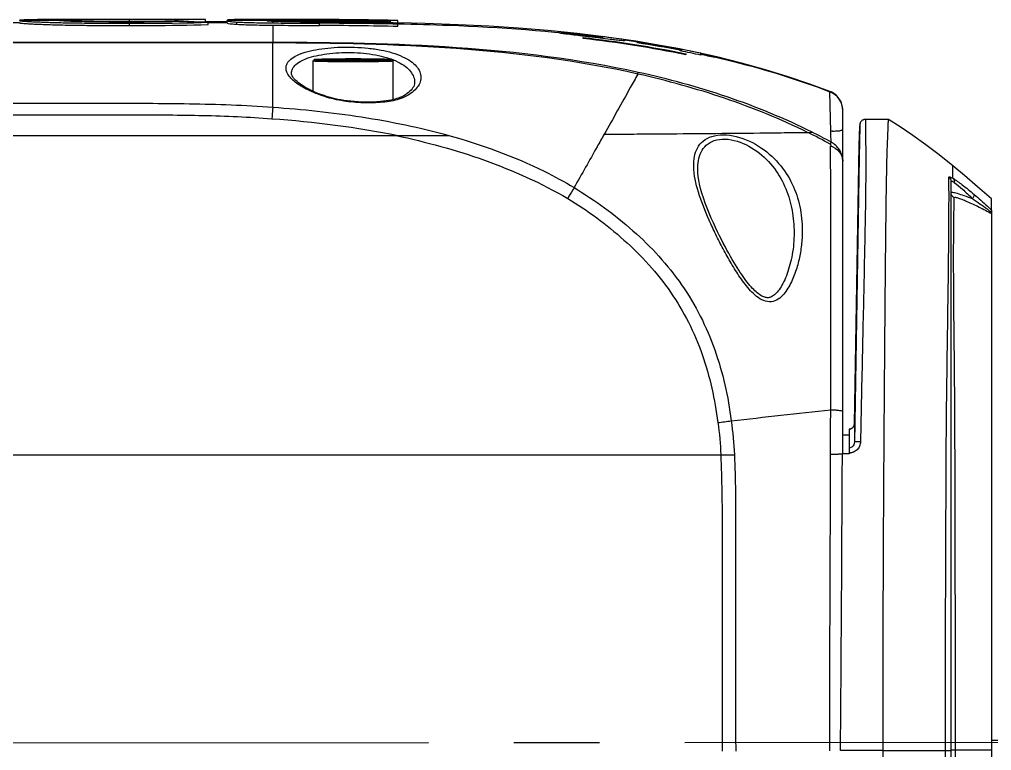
# Model space of a CAD drawing. Header units: millimetres. Extents: x 5828 to 6704, y 123 to 421.
# Drawn here: x 6387.168 to 6391.432, y 302.501 to 305.708 of the extents above; entities that cross this region are included whole.
import ezdxf

# ---------------------------------------------------------------- set-up
doc = ezdxf.new("R2010")
doc.units = ezdxf.units.MM
doc.linetypes.add('CENTER', pattern=[0.6, 0.375, -0.075, 0.075, -0.075])
doc.layers.add('中心线', color=7, linetype='Continuous')
doc.layers.add('外形图', color=7, linetype='Continuous')

msp = doc.modelspace()

# ---------------------------------------------------------------- linework, layer by layer
at = {"layer": '中心线', "linetype": 'CENTER', "ltscale": 5}
msp.add_line((6372.0871, 302.5292), (6422.6313, 302.5511), dxfattribs=at)
at = {"layer": '外形图', "linetype": 'ByBlock'}
for p, q in [((6387.6506, 305.6977), (6387.6506, 305.7077)), ((6387.8637, 305.6991), (6387.8637, 305.707)), ((6387.9848, 305.6979), (6387.9848, 305.7079)), ((6388.2795, 305.7053), (6388.2543, 305.7053)), ((6388.2795, 305.7068), (6388.2795, 305.7083)), ((6388.2795, 305.7041), (6388.2795, 305.7053)), ((6388.3025, 305.7053), (6388.3025, 305.7071)), ((6388.488, 305.7048), (6388.488, 305.7073)), ((6387.1684, 305.6941), (6387.0521, 305.6941)), ((6387.1684, 305.7041), (6387.1683, 305.7039)), ((6387.3442, 305.7041), (6387.1684, 305.7041)), ((6387.3442, 305.7039), (6387.3443, 305.7041)), ((6387.3443, 305.7041), (6387.3442, 305.7041)), ((6387.6506, 305.6815), (6387.6506, 305.6915)), ((6388.0792, 305.6984), (6387.9848, 305.6984)), ((6387.9963, 305.6859), (6387.9963, 305.6959)), ((6388.0792, 305.6941), (6387.9963, 305.6941)), ((6388.0792, 305.6937), (6388.0792, 305.7042)), ((6388.1219, 305.6872), (6388.1219, 305.6972)), ((6388.2543, 305.7023), (6388.2795, 305.7023)), ((6388.2795, 305.7041), (6388.2795, 305.7023)), ((6388.2795, 305.6996), (6388.2795, 305.6931)), ((6388.2795, 305.6831), (6388.2795, 305.6075)), ((6388.484, 305.6818), (6388.484, 305.6918)), ((6388.7963, 305.6933), (6388.7963, 305.7016)), ((6388.7963, 305.6939), (6388.8282, 305.6932)), ((6388.8282, 305.6932), (6388.8282, 305.704)), ((6388.8282, 305.6777), (6388.8282, 305.6927)), ((6389.5363, 305.6494), (6389.5363, 305.6497)), ((6389.6312, 305.6393), (6389.6309, 305.6362)), ((6389.6312, 305.6398), (6389.6313, 305.6398)), ((6389.6313, 305.6398), (6389.6319, 305.6397)), ((6389.6319, 305.6397), (6389.6313, 305.6394)), ((6389.6408, 305.6289), (6389.6412, 305.625)), ((6389.6408, 305.625), (6389.6408, 305.6289)), ((6389.6736, 305.6331), (6389.6736, 305.6312)), ((6389.713, 305.6286), (6389.7131, 305.6265)), ((6389.725, 305.633), (6389.7257, 305.625)), ((6389.725, 305.6302), (6389.725, 305.633)), ((6389.725, 305.6302), (6389.7254, 305.625)), ((6389.725, 305.6282), (6389.7253, 305.625)), ((6389.8715, 305.6127), (6389.7437, 305.6311)), ((6389.8227, 305.6197), (6389.8224, 305.6155)), ((6389.8227, 305.6197), (6389.8227, 305.6169)), ((6388.2795, 305.6053), (6388.2795, 305.6075)), ((6388.2795, 305.3236), (6388.2795, 305.6053)), ((6389.8224, 305.6155), (6389.8224, 305.6152)), ((6389.8227, 305.6169), (6389.8226, 305.6153)), ((6389.8227, 305.6169), (6389.823, 305.6169)), ((6389.9951, 305.5919), (6389.8715, 305.6127)), ((6389.8798, 305.6077), (6389.8799, 305.6058)), ((6389.8798, 305.6058), (6389.8798, 305.6077)), ((6389.9022, 305.6049), (6389.9024, 305.6022)), ((6389.9588, 305.5946), (6389.9585, 305.5929)), ((6390.1136, 305.569), (6389.9951, 305.5919)), ((6390.0383, 305.5837), (6390.0384, 305.5825)), ((6390.0709, 305.577), (6390.0718, 305.5694)), ((6390.0665, 305.5758), (6390.0666, 305.5763)), ((6390.0665, 305.5763), (6390.067, 305.5704)), ((6390.0665, 305.5749), (6390.0667, 305.5732)), ((6390.0665, 305.5732), (6390.0668, 305.5705)), ((6390.0665, 305.5705), (6390.0665, 305.5732)), ((6390.0667, 305.5732), (6390.0669, 305.5705)), ((6390.0669, 305.5705), (6390.0669, 305.5704)), ((6390.0908, 305.5582), (6390.0904, 305.5535)), ((6390.0908, 305.5582), (6390.0908, 305.5534)), ((6390.227, 305.5439), (6390.1136, 305.569)), ((6390.1561, 305.5548), (6390.1558, 305.5521)), ((6390.1565, 305.5574), (6390.156, 305.552)), ((6390.1565, 305.5595), (6390.1561, 305.5548)), ((6390.1563, 305.5548), (6390.1561, 305.552)), ((6390.1565, 305.5548), (6390.1562, 305.552)), ((6390.1565, 305.5565), (6390.1563, 305.5548)), ((6390.1565, 305.5598), (6390.1565, 305.5574)), ((6390.1565, 305.5548), (6390.1565, 305.5519)), ((6390.2185, 305.5427), (6390.2184, 305.5409)), ((6390.2185, 305.5427), (6390.2185, 305.5409)), ((6388.457, 305.3927), (6388.457, 305.527)), ((6388.5575, 305.5328), (6388.632, 305.5335)), ((6388.5575, 305.5313), (6388.5575, 305.5328)), ((6388.632, 305.5305), (6388.5575, 305.5313)), ((6388.632, 305.5335), (6388.632, 305.5305)), ((6388.632, 305.5335), (6388.7064, 305.5328)), ((6388.7064, 305.5313), (6388.632, 305.5305)), ((6388.7064, 305.5328), (6388.7064, 305.5313)), ((6388.807, 305.3565), (6388.807, 305.527)), ((6390.7228, 305.3914), (6390.7229, 305.3927)), ((6390.7272, 305.2172), (6390.7228, 305.3914)), ((6390.7795, 303.8032), (6390.7795, 305.3103)), ((6390.8539, 305.2402), (6390.8519, 305.1043)), ((6390.8519, 305.1561), (6390.8537, 305.2399)), ((6390.8539, 305.2455), (6390.8537, 305.2399)), ((6390.8538, 305.2442), (6390.8537, 305.2399)), ((6390.8539, 305.2468), (6390.8539, 305.2467)), ((6390.8539, 305.2464), (6390.8539, 305.2462)), ((6390.8539, 305.246), (6390.8539, 305.2459)), ((6390.8539, 305.2459), (6390.8539, 305.2449)), ((6390.8539, 305.2456), (6390.8539, 305.2402)), ((6390.8539, 305.2452), (6390.8539, 305.2456)), ((6390.9794, 305.27), (6390.8789, 305.2701)), ((6390.7793, 305.1487), (6390.7792, 305.1519)), ((6390.8303, 303.9348), (6390.8519, 305.1561)), ((6390.7794, 305.1467), (6390.7793, 305.1487)), ((6390.7794, 305.088), (6390.7795, 305.0861)), ((6390.8519, 305.1043), (6390.8303, 303.853)), ((6391.262, 305.0119), (6391.2626, 305.0657)), ((6391.2545, 300.0637), (6391.2545, 304.9974)), ((6391.432, 304.867), (6391.432, 304.9215)), ((6391.432, 304.8711), (6391.432, 300.5034)), ((6390.5658, 304.7608), (6390.5658, 304.7607)), ((6390.8303, 303.9348), (6390.8303, 303.853)), ((6390.7795, 303.8859), (6390.807, 303.8859)), ((6390.807, 303.9105), (6390.807, 303.8029)), ((6390.8303, 303.853), (6390.8301, 303.8502)), ((6390.807, 303.8029), (6390.7768, 303.8028)), ((6404.1164, 302.5446), (6391.432, 302.5446)), ((6390.9559, 302.5013), (6390.7697, 302.5013)), ((6390.9559, 302.5013), (6391.2295, 302.5013)), ((6391.432, 302.5033), (6391.2744, 302.5027))]:
    msp.add_line(p, q, dxfattribs=at)
for points in [[(6389.7437, 305.6311), (6389.6141, 305.6468), (6389.4853, 305.6597), (6389.3576, 305.6702), (6389.2277, 305.6787), (6389.0919, 305.6855), (6388.9473, 305.6909), (6388.8282, 305.6938)], [(6390.7229, 305.3927), (6390.6353, 305.425), (6390.5398, 305.4573), (6390.4399, 305.488), (6390.3357, 305.5169), (6390.227, 305.5439)], [(6388.5325, 305.3656), (6388.5189, 305.3696), (6388.5046, 305.3742), (6388.4907, 305.379), (6388.4772, 305.3842), (6388.4642, 305.3895), (6388.4517, 305.395), (6388.44, 305.4007), (6388.4289, 305.4065), (6388.4186, 305.4124), (6388.4091, 305.4183), (6388.4004, 305.4242), (6388.3927, 305.43), (6388.3858, 305.4356), (6388.3799, 305.4411), (6388.3749, 305.4464), (6388.3708, 305.4513), (6388.3675, 305.4561), (6388.365, 305.4605), (6388.3632, 305.4647), (6388.3621, 305.4685), (6388.3618, 305.4717)], [(6388.9015, 305.4316), (6388.9009, 305.4261), (6388.8996, 305.4204), (6388.8974, 305.4148), (6388.8944, 305.4092), (6388.8906, 305.4037), (6388.8861, 305.3983), (6388.881, 305.3931), (6388.8751, 305.3881), (6388.8686, 305.3832), (6388.8614, 305.3784), (6388.8536, 305.3739), (6388.8451, 305.3696), (6388.8368, 305.3659)], [(6388.8368, 305.3659), (6388.8311, 305.3637), (6388.8241, 305.3612), (6388.8162, 305.3588), (6388.8075, 305.3566), (6388.798, 305.3545), (6388.7876, 305.3525), (6388.7765, 305.3507), (6388.7644, 305.3492), (6388.7512, 305.3478), (6388.7365, 305.3467), (6388.7206, 305.3459), (6388.7041, 305.3455), (6388.6872, 305.3455), (6388.6703, 305.3459), (6388.6535, 305.3467), (6388.6372, 305.3479), (6388.6213, 305.3493), (6388.6062, 305.3511), (6388.5917, 305.3531), (6388.5781, 305.3554), (6388.5653, 305.3578), (6388.5532, 305.3604), (6388.542, 305.3631), (6388.5325, 305.3656)], [(6390.7795, 305.3103), (6390.7792, 305.317), (6390.7784, 305.3237), (6390.7772, 305.3302), (6390.7754, 305.3367), (6390.7732, 305.3431), (6390.7704, 305.3492), (6390.7672, 305.3551), (6390.7636, 305.3608), (6390.7596, 305.3661), (6390.7551, 305.3712), (6390.7503, 305.3758), (6390.7452, 305.3801), (6390.7397, 305.384), (6390.7339, 305.3875), (6390.7279, 305.3905), (6390.7229, 305.3927)], [(6390.8539, 305.2466), (6390.8539, 305.2466), (6390.8539, 305.2464)], [(6390.8789, 305.2701), (6390.8777, 305.2701), (6390.875, 305.2698), (6390.8724, 305.2693), (6390.8699, 305.2684), (6390.8674, 305.2673), (6390.8651, 305.266), (6390.863, 305.2644), (6390.8611, 305.2627), (6390.8594, 305.2608), (6390.858, 305.2589), (6390.857, 305.2572), (6390.8563, 305.2558), (6390.8557, 305.2545), (6390.8553, 305.2534), (6390.855, 305.2524), (6390.8547, 305.2515), (6390.8545, 305.2508), (6390.8544, 305.2501), (6390.8543, 305.2495), (6390.8542, 305.2491), (6390.8541, 305.2487), (6390.8541, 305.2484), (6390.8541, 305.2481), (6390.854, 305.2479), (6390.854, 305.2477), (6390.854, 305.2475), (6390.854, 305.2474), (6390.854, 305.2472), (6390.854, 305.247)], [(6391.2626, 305.0657), (6391.2022, 305.1138), (6391.1431, 305.1588), (6391.0861, 305.1999), (6391.0312, 305.2372), (6390.9794, 305.27)], [(6391.432, 304.9215), (6391.371, 304.9748), (6391.314, 305.0233), (6391.2626, 305.0657)], [(6390.5658, 304.7607), (6390.5654, 304.749), (6390.5648, 304.7364), (6390.5639, 304.7241), (6390.5627, 304.7119), (6390.5612, 304.7), (6390.5595, 304.6882), (6390.5576, 304.6767), (6390.5554, 304.6654), (6390.5531, 304.6543), (6390.5506, 304.6435), (6390.5479, 304.6329), (6390.545, 304.6225), (6390.5419, 304.6125), (6390.5388, 304.6027), (6390.5354, 304.5932), (6390.5319, 304.584), (6390.5283, 304.5751), (6390.5246, 304.5665), (6390.5207, 304.5582), (6390.5167, 304.5503), (6390.5126, 304.5428), (6390.5085, 304.5357), (6390.5042, 304.5291), (6390.5, 304.5229), (6390.4958, 304.5174), (6390.4917, 304.5124), (6390.4877, 304.508), (6390.4838, 304.5041), (6390.4798, 304.5005), (6390.4758, 304.4974), (6390.4717, 304.4946), (6390.4677, 304.4924), (6390.4637, 304.4906), (6390.4597, 304.4892), (6390.4559, 304.4883), (6390.452, 304.4878), (6390.4483, 304.4878), (6390.4447, 304.488), (6390.441, 304.4887), (6390.4371, 304.4896), (6390.433, 304.491), (6390.4287, 304.4929), (6390.4241, 304.4951), (6390.4193, 304.4979), (6390.4144, 304.5011), (6390.4094, 304.5047), (6390.4043, 304.5088), (6390.3992, 304.5132), (6390.394, 304.518), (6390.3887, 304.5231), (6390.3833, 304.5288), (6390.3778, 304.5348), (6390.3722, 304.5413), (6390.3664, 304.5482), (6390.3606, 304.5556), (6390.3546, 304.5634), (6390.3486, 304.5716), (6390.3424, 304.5802), (6390.3361, 304.5893), (6390.3296, 304.5989), (6390.3229, 304.6091), (6390.3161, 304.6199), (6390.3091, 304.6313), (6390.3019, 304.6432), (6390.2945, 304.6557), (6390.287, 304.6688), (6390.2792, 304.6825), (6390.2713, 304.6968), (6390.2633, 304.7117), (6390.2552, 304.7271), (6390.247, 304.743), (6390.2386, 304.7597), (6390.23, 304.7773), (6390.2211, 304.7959), (6390.212, 304.8157), (6390.2028, 304.8366), (6390.1935, 304.8582), (6390.1846, 304.8804), (6390.1761, 304.9029), (6390.1683, 304.9252), (6390.1614, 304.9469), (6390.1557, 304.9674), (6390.1511, 304.9865), (6390.1476, 305.004), (6390.1452, 305.0201), (6390.1437, 305.035), (6390.1431, 305.0482)], [(6390.8303, 303.9348), (6390.8302, 303.933), (6390.8299, 303.9305), (6390.8293, 303.928), (6390.8284, 303.9256), (6390.8273, 303.9233), (6390.8259, 303.9211), (6390.8244, 303.9191), (6390.8226, 303.9173), (6390.8207, 303.9156), (6390.8186, 303.9142), (6390.8164, 303.913), (6390.8141, 303.912), (6390.8118, 303.9112), (6390.8093, 303.9107), (6390.807, 303.9105)]]:
    msp.add_lwpolyline(points, dxfattribs=at)
for centre, radius, start, end in [((6388.1514, 276.2986), 29.4098, 90.32452, 90.5604), ((6388.3271, 266.1488), 39.5595, 89.7727, 90.06891), ((6388.4232, 285.7503), 19.9578, 88.83716, 89.82537), ((6388.423, 285.6877), 20.0197, 88.84029, 89.81386), ((6387.6433, 268.3782), 37.3196, 89.98886, 90.19108), ((6387.6556, 266.1023), 39.5955, 89.83834, 90.00724), ((6387.1773, 278.5945), 27.1137, 88.26895, 88.53037), ((6388.4234, 285.7622), 19.9297, 88.83618, 89.82579), ((6388.4217, 285.8265), 19.8554, 88.82682, 89.82014), ((6388.4232, 285.6894), 20.0074, 88.84014, 89.81431), ((6388.9005, 299.0758), 6.6045, 83.64836, 84.4759), ((6389.0054, 299.9882), 5.6905, 81.7417, 82.7352), ((6389.8159, 305.6302), 0.091, 180.0066, 181.2602), ((6389.8958, 305.617), 0.073, 180.0126, 181.1507), ((6389.0521, 300.2786), 5.3937, 80.9324, 81.7834), ((6389.4928, 302.4755), 3.156, 82.5471, 82.9567), ((6389.1134, 300.6668), 4.9981, 79.0063, 81.1799), ((6389.5432, 302.8413), 2.7868, 79.7661, 82.5998), ((6389.1351, 300.7781), 4.8864, 79.0107, 80.2956), ((6389.2983, 300.8909), 4.7498, 81.6401, 82.0071), ((6389.1434, 300.8221), 4.8426, 79.0104, 79.9453), ((6389.5713, 302.7408), 2.8799, 80.6698, 81.6633), ((6389.6516, 303.2302), 2.3839, 79.8678, 80.6659), ((6389.1615, 300.9501), 4.7159, 78.88, 79.2843), ((6389.1853, 301.0709), 4.5927, 78.2055, 78.8811), ((6390.1115, 305.5759), 0.045, 180.0173, 181.1989), ((6389.193, 301.1011), 4.5539, 77.7851, 78.9404), ((6389.2091, 301.1853), 4.4759, 77.7805, 78.2043), ((6390.1972, 305.5575), 0.0407, 180.0441, 181.3604), ((6389.2321, 301.2588), 4.3959, 77.0332, 77.8617), ((6389.2331, 301.2692), 4.3839, 77.009, 77.8399), ((6390.6913, 305.309), 0.0882, 0.0023, 69.0499), ((6389.4981, 302.9399), 2.5371, 61.1093, 63.6373), ((6389.4361, 302.7966), 2.7026, 61.4408, 63.4172), ((6390.7558, 305.046), 0.1735, 96.9245, 99.4699), ((6375.4269, 304.9078), 15.3034, 0.98322, 1.15839), ((6370.5251, 483.5661), 180.7024, 276.279544, 276.418785), ((6389.5839, 308.8441), 4.947, 277.5241, 278.2089), ((6390.8056, 303.9352), 0.0248, 353.7754, 358.9922), ((6390.8054, 303.9356), 0.0252, 273.5942, 283.1527), ((6390.2471, 313.4705), 9.6721, 269.98069, 270.33597), ((6390.6421, 311.1595), 7.3584, 270.6563, 270.9149)]:
    msp.add_arc(centre, radius, start, end, dxfattribs=at)
for points, knots in [([(6387.6506, 305.7084), (6387.6195, 305.7084), (6387.5582, 305.7084), (6387.4686, 305.7084), (6387.3851, 305.7082), (6387.3212, 305.7081), (6387.2764, 305.7078), (6387.2488, 305.7075), (6387.2253, 305.7072), (6387.206, 305.7067), (6387.1907, 305.7063), (6387.1796, 305.7057), (6387.1728, 305.7052), (6387.1696, 305.7046), (6387.1686, 305.7043), (6387.1684, 305.7041)], [0, 0, 0, 0, 0.193266, 0.381021, 0.557309, 0.712492, 0.778435, 0.835741, 0.884389, 0.924469, 0.956071, 0.979224, 0.993858, 0.997967, 1, 1, 1, 1]), ([(6387.3443, 305.7041), (6387.345, 305.7044), (6387.3473, 305.7047), (6387.3517, 305.7052), (6387.3588, 305.7055), (6387.3737, 305.7061), (6387.3991, 305.7066), (6387.4369, 305.7071), (6387.4832, 305.7074), (6387.5358, 305.7076), (6387.5922, 305.7077), (6387.6309, 305.7077), (6387.6506, 305.7077)], [0, 0, 0, 0, 0.007025, 0.02176, 0.044718, 0.076378, 0.167272, 0.293375, 0.447014, 0.620993, 0.807787, 1, 1, 1, 1]), ([(6387.9848, 305.7079), (6387.9607, 305.7081), (6387.8493, 305.7085), (6387.7379, 305.7084), (6387.6506, 305.7084)], [0, 0, 0, 0, 0.215939, 1, 1, 1, 1]), ([(6387.6506, 305.7077), (6387.67, 305.7077), (6387.741, 305.7077), (6387.8121, 305.7075), (6387.8637, 305.707)], [0, 0, 0, 0, 0.273173, 1, 1, 1, 1]), ([(6388.1219, 305.7076), (6388.114, 305.7075), (6388.1022, 305.7075), (6388.088, 305.7063), (6388.0818, 305.7061), (6388.0792, 305.7047), (6388.0792, 305.7041)], [0, 0, 0, 0, 0.544254, 0.83365, 0.961019, 1, 1, 1, 1]), ([(6388.2795, 305.7083), (6388.2632, 305.7083), (6388.2107, 305.7082), (6388.1582, 305.7082), (6388.1219, 305.7076)], [0, 0, 0, 0, 0.309604, 1, 1, 1, 1]), ([(6388.2543, 305.7053), (6388.2566, 305.7059), (6388.2651, 305.7063), (6388.2734, 305.7066), (6388.2795, 305.7068)], [0, 0, 0, 0, 0.281408, 1, 1, 1, 1]), ([(6388.2795, 305.7068), (6388.2811, 305.7068), (6388.2887, 305.707), (6388.2964, 305.7071), (6388.3025, 305.7071)], [0, 0, 0, 0, 0.210419, 1, 1, 1, 1]), ([(6388.3025, 305.7071), (6388.3156, 305.7073), (6388.3774, 305.7076), (6388.4393, 305.7075), (6388.488, 305.7073)], [0, 0, 0, 0, 0.212138, 1, 1, 1, 1]), ([(6387.1683, 305.7039), (6387.1683, 305.7037), (6387.1693, 305.7033), (6387.1707, 305.703), (6387.1736, 305.7025), (6387.1792, 305.7018), (6387.1891, 305.7009), (6387.2041, 305.6999), (6387.2232, 305.6988), (6387.2464, 305.6977), (6387.2736, 305.6967), (6387.3178, 305.6952), (6387.3816, 305.6936), (6387.4658, 305.6925), (6387.5568, 305.6917), (6387.619, 305.6915), (6387.6506, 305.6915)], [0, 0, 0, 0, 0.001434, 0.004925, 0.01061, 0.018507, 0.040926, 0.072095, 0.111842, 0.159964, 0.216369, 0.281032, 0.434483, 0.613112, 0.803934, 1, 1, 1, 1]), ([(6387.1683, 305.6939), (6387.1683, 305.6937), (6387.1693, 305.6933), (6387.1707, 305.693), (6387.1736, 305.6925), (6387.1792, 305.6918), (6387.1891, 305.6909), (6387.2041, 305.6899), (6387.2232, 305.6888), (6387.2464, 305.6877), (6387.2736, 305.6867), (6387.3178, 305.6852), (6387.3816, 305.6836), (6387.4658, 305.6825), (6387.5568, 305.6817), (6387.619, 305.6815), (6387.6506, 305.6815)], [0, 0, 0, 0, 0.001434, 0.004925, 0.01061, 0.018507, 0.040926, 0.072095, 0.111843, 0.159964, 0.216369, 0.281032, 0.434483, 0.613112, 0.803934, 1, 1, 1, 1]), ([(6387.6506, 305.6969), (6387.6304, 305.6969), (6387.5906, 305.697), (6387.5327, 305.6973), (6387.4791, 305.698), (6387.4385, 305.6988), (6387.41, 305.6996), (6387.3923, 305.7002), (6387.3775, 305.7008), (6387.3654, 305.7014), (6387.3564, 305.7021), (6387.3496, 305.7025), (6387.3466, 305.7032), (6387.3441, 305.7034), (6387.3441, 305.7039)], [0, 0, 0, 0, 0.197181, 0.389493, 0.566701, 0.720721, 0.787073, 0.845121, 0.89388, 0.93304, 0.962786, 0.983503, 0.995685, 1, 1, 1, 1]), ([(6387.8727, 305.6993), (6387.8567, 305.6989), (6387.7827, 305.6975), (6387.7087, 305.6969), (6387.6506, 305.6969)], [0, 0, 0, 0, 0.215493, 1, 1, 1, 1]), ([(6387.6506, 305.6915), (6387.6821, 305.6915), (6387.7973, 305.692), (6387.9126, 305.6934), (6387.9963, 305.6959)], [0, 0, 0, 0, 0.273313, 1, 1, 1, 1]), ([(6387.6506, 305.6815), (6387.6821, 305.6815), (6387.7973, 305.682), (6387.9126, 305.6834), (6387.9963, 305.6859)], [0, 0, 0, 0, 0.273313, 1, 1, 1, 1]), ([(6388.0792, 305.7037), (6388.0792, 305.7031), (6388.0818, 305.7014), (6388.088, 305.7004), (6388.1022, 305.6984), (6388.1141, 305.6977), (6388.1219, 305.6972)], [0, 0, 0, 0, 0.043332, 0.173777, 0.462501, 1, 1, 1, 1]), ([(6388.0792, 305.6937), (6388.0792, 305.6931), (6388.0818, 305.6914), (6388.088, 305.6904), (6388.1022, 305.6884), (6388.1141, 305.6877), (6388.1219, 305.6872)], [0, 0, 0, 0, 0.043333, 0.173778, 0.462502, 1, 1, 1, 1]), ([(6388.1219, 305.6972), (6388.1433, 305.6959), (6388.1958, 305.6943), (6388.2484, 305.6935), (6388.2795, 305.6931)], [0, 0, 0, 0, 0.407824, 1, 1, 1, 1]), ([(6388.1219, 305.6872), (6388.1433, 305.6859), (6388.1958, 305.6843), (6388.2484, 305.6835), (6388.2795, 305.6831)], [0, 0, 0, 0, 0.407824, 1, 1, 1, 1]), ([(6388.2795, 305.6996), (6388.2734, 305.6999), (6388.265, 305.7005), (6388.2565, 305.7015), (6388.2543, 305.7023)], [0, 0, 0, 0, 0.71691, 1, 1, 1, 1]), ([(6388.2795, 305.7041), (6388.3223, 305.7041), (6388.4946, 305.704), (6388.6669, 305.7028), (6388.7963, 305.7003)], [0, 0, 0, 0, 0.248673, 1, 1, 1, 1]), ([(6388.3025, 305.6987), (6388.3002, 305.6987), (6388.2926, 305.699), (6388.2849, 305.6993), (6388.2795, 305.6996)], [0, 0, 0, 0, 0.290334, 1, 1, 1, 1]), ([(6388.2795, 305.6931), (6388.2961, 305.6929), (6388.3643, 305.6923), (6388.4325, 305.692), (6388.484, 305.6918)], [0, 0, 0, 0, 0.244182, 1, 1, 1, 1]), ([(6388.2795, 305.6831), (6388.2961, 305.6829), (6388.3643, 305.6823), (6388.4325, 305.682), (6388.484, 305.6818)], [0, 0, 0, 0, 0.244181, 1, 1, 1, 1]), ([(6388.488, 305.6967), (6388.4549, 305.6968), (6388.393, 305.6972), (6388.3312, 305.6978), (6388.3025, 305.6987)], [0, 0, 0, 0, 0.535641, 1, 1, 1, 1]), ([(6388.8282, 305.6897), (6388.9032, 305.6881), (6389.2027, 305.6794), (6389.5021, 305.6585), (6389.725, 305.6302)], [0, 0, 0, 0, 0.250376, 1, 1, 1, 1]), ([(6388.2795, 305.6075), (6387.5985, 305.6077), (6386.2366, 305.608), (6383.5135, 305.6118), (6381.4714, 305.617), (6380.1102, 305.6214)], [0, 0, 0, 0, 0.250074, 0.500117, 1, 1, 1, 1]), ([(6389.573, 305.6432), (6389.567, 305.6439), (6389.5574, 305.6452), (6389.5464, 305.6468), (6389.5408, 305.6479), (6389.5383, 305.6484), (6389.5371, 305.6488), (6389.5363, 305.6492), (6389.5363, 305.6493)], [0, 0, 0, 0, 0.482572, 0.787067, 0.883404, 0.947784, 0.98486, 1, 1, 1, 1]), ([(6389.6711, 305.6315), (6389.6623, 305.6325), (6389.6296, 305.6364), (6389.5969, 305.6402), (6389.573, 305.6432)], [0, 0, 0, 0, 0.268015, 1, 1, 1, 1]), ([(6389.6312, 305.6393), (6389.6311, 305.6391), (6389.6322, 305.6389), (6389.6337, 305.6384), (6389.6371, 305.6379), (6389.6417, 305.6371), (6389.6481, 305.6363), (6389.6589, 305.6349), (6389.6675, 305.6338), (6389.6736, 305.6331)], [0, 0, 0, 0, 0.013639, 0.054347, 0.128531, 0.239689, 0.390747, 0.573703, 1, 1, 1, 1]), ([(6389.6313, 305.6394), (6389.6312, 305.6394), (6389.6312, 305.6394), (6389.6312, 305.6394), (6389.6312, 305.6393)], [0, 0, 0, 0, 0.605962, 1, 1, 1, 1]), ([(6389.784, 305.6181), (6389.7759, 305.619), (6389.7383, 305.6234), (6389.7007, 305.628), (6389.6711, 305.6315)], [0, 0, 0, 0, 0.213816, 1, 1, 1, 1]), ([(6389.6736, 305.6331), (6389.6774, 305.6326), (6389.6906, 305.6311), (6389.7037, 305.6295), (6389.713, 305.6286)], [0, 0, 0, 0, 0.292907, 1, 1, 1, 1]), ([(6389.713, 305.6286), (6389.715, 305.6285), (6389.718, 305.6282), (6389.7221, 305.6279), (6389.7237, 305.628), (6389.725, 305.628), (6389.725, 305.6282)], [0, 0, 0, 0, 0.496709, 0.793989, 0.949421, 1, 1, 1, 1]), ([(6388.2795, 305.6053), (6387.9386, 305.6058), (6387.257, 305.6056), (6385.8937, 305.6067), (6384.1899, 305.6086), (6382.1457, 305.6126), (6380.783, 305.6162), (6380.1018, 305.6183)], [0, 0, 0, 0, 0.125037, 0.250071, 0.500112, 0.750098, 1, 1, 1, 1]), ([(6389.8819, 305.4762), (6389.6199, 305.5336), (6389.0847, 305.5985), (6388.5479, 305.6074), (6388.2795, 305.6075)], [0, 0, 0, 0, 0.499811, 1, 1, 1, 1]), ([(6389.8808, 305.4688), (6389.6191, 305.5276), (6389.0844, 305.5948), (6388.5478, 305.6049), (6388.2795, 305.6053)], [0, 0, 0, 0, 0.499824, 1, 1, 1, 1]), ([(6388.3375, 305.4947), (6388.3374, 305.5017), (6388.3414, 305.5174), (6388.3594, 305.5367), (6388.3871, 305.5529), (6388.4242, 305.5662), (6388.4696, 305.5766), (6388.5218, 305.5838), (6388.5789, 305.5874), (6388.6382, 305.5873), (6388.6971, 305.5833), (6388.7684, 305.5728), (6388.8321, 305.5554), (6388.8828, 305.5277), (6388.909, 305.5054), (6388.9253, 305.4805), (6388.9291, 305.4623), (6388.9291, 305.4537)], [0, 0, 0, 0, 0.031305, 0.067684, 0.113999, 0.171934, 0.241067, 0.319658, 0.404932, 0.493497, 0.581685, 0.665975, 0.811758, 0.870626, 0.92018, 0.962203, 1, 1, 1, 1]), ([(6389.8227, 305.6155), (6389.8227, 305.6153), (6389.8219, 305.6151), (6389.8205, 305.615), (6389.8178, 305.615), (6389.8119, 305.6153), (6389.8004, 305.6163), (6389.7902, 305.6174), (6389.784, 305.6181)], [0, 0, 0, 0, 0.014414, 0.051791, 0.116692, 0.21284, 0.51629, 1, 1, 1, 1]), ([(6390.0665, 305.5763), (6390.0665, 305.5768), (6390.0688, 305.5771), (6390.0699, 305.577), (6390.0709, 305.577)], [0, 0, 0, 0, 0.316288, 1, 1, 1, 1]), ([(6388.3618, 305.4717), (6388.3617, 305.4787), (6388.3652, 305.4938), (6388.3816, 305.5131), (6388.407, 305.5291), (6388.4409, 305.5424), (6388.4825, 305.5527), (6388.5485, 305.5625), (6388.6368, 305.5652), (6388.7385, 305.5544), (6388.8146, 305.5317), (6388.8605, 305.5043), (6388.884, 305.4821), (6388.8985, 305.4576), (6388.9016, 305.44), (6388.9015, 305.4316)], [0, 0, 0, 0, 0.033172, 0.070766, 0.117472, 0.175172, 0.243662, 0.321323, 0.492892, 0.663262, 0.807755, 0.866569, 0.916722, 0.960151, 1, 1, 1, 1]), ([(6388.457, 305.527), (6388.457, 305.533), (6388.4751, 305.533), (6388.4907, 305.5338), (6388.5227, 305.5343), (6388.5694, 305.5349), (6388.6101, 305.535), (6388.632, 305.535)], [0, 0, 0, 0, 0.10226, 0.190991, 0.311196, 0.626641, 1, 1, 1, 1]), ([(6388.632, 305.535), (6388.6103, 305.535), (6388.5672, 305.5347), (6388.5221, 305.5346), (6388.4334, 305.532), (6388.5221, 305.5295), (6388.5672, 305.5293), (6388.6103, 305.529), (6388.632, 305.529)], [0, 0, 0, 0, 0.191288, 0.353465, 0.5, 0.646535, 0.808712, 1, 1, 1, 1]), ([(6388.632, 305.535), (6388.6539, 305.535), (6388.6946, 305.5349), (6388.7412, 305.5343), (6388.7732, 305.5338), (6388.7889, 305.533), (6388.807, 305.533), (6388.807, 305.527)], [0, 0, 0, 0, 0.373375, 0.688828, 0.809031, 0.897758, 1, 1, 1, 1]), ([(6388.632, 305.529), (6388.6537, 305.529), (6388.6968, 305.5293), (6388.7419, 305.5295), (6388.8305, 305.532), (6388.7419, 305.5346), (6388.6968, 305.5347), (6388.6537, 305.535), (6388.632, 305.535)], [0, 0, 0, 0, 0.191288, 0.353465, 0.5, 0.646535, 0.808712, 1, 1, 1, 1]), ([(6390.1565, 305.5574), (6390.2047, 305.5471), (6390.3964, 305.5025), (6390.585, 305.4442), (6390.7228, 305.3914)], [0, 0, 0, 0, 0.250425, 1, 1, 1, 1]), ([(6388.5277, 305.3638), (6388.5011, 305.3713), (6388.4533, 305.3881), (6388.4, 305.4162), (6388.3681, 305.4411), (6388.3476, 305.4625), (6388.3378, 305.4823), (6388.3375, 305.4947)], [0, 0, 0, 0, 0.34393, 0.629085, 0.746153, 0.845804, 1, 1, 1, 1]), ([(6388.457, 305.527), (6388.457, 305.5267), (6388.4587, 305.5267), (6388.4607, 305.5263), (6388.4651, 305.5261), (6388.4708, 305.5258), (6388.4781, 305.5256), (6388.4908, 305.5252), (6388.5098, 305.5248), (6388.536, 305.5244), (6388.5659, 305.5242), (6388.5983, 305.524), (6388.6206, 305.524), (6388.632, 305.524)], [0, 0, 0, 0, 0.005107, 0.019597, 0.043486, 0.076566, 0.118528, 0.168971, 0.293288, 0.44475, 0.617541, 0.805025, 1, 1, 1, 1]), ([(6388.632, 305.524), (6388.6433, 305.524), (6388.6657, 305.524), (6388.6981, 305.5242), (6388.7279, 305.5244), (6388.7541, 305.5248), (6388.7732, 305.5252), (6388.7858, 305.5256), (6388.7932, 305.5258), (6388.7988, 305.5261), (6388.8033, 305.5263), (6388.8052, 305.5267), (6388.807, 305.5267), (6388.807, 305.527)], [0, 0, 0, 0, 0.194975, 0.382459, 0.55525, 0.706712, 0.831029, 0.881472, 0.923434, 0.956514, 0.980403, 0.994893, 1, 1, 1, 1]), ([(6388.9291, 305.4537), (6388.929, 305.4453), (6388.9251, 305.4274), (6388.9089, 305.4029), (6388.8831, 305.3811), (6388.8616, 305.3698), (6388.8496, 305.3647)], [0, 0, 0, 0, 0.201266, 0.425428, 0.68855, 1, 1, 1, 1]), ([(6389.8808, 305.4688), (6389.8696, 305.449), (6389.8204, 305.361), (6389.7716, 305.2727), (6389.733, 305.2048)], [0, 0, 0, 0, 0.225125, 1, 1, 1, 1]), ([(6389.8808, 305.4688), (6389.8809, 305.4697), (6389.8813, 305.4721), (6389.8818, 305.4746), (6389.8819, 305.4762)], [0, 0, 0, 0, 0.345018, 1, 1, 1, 1]), ([(6390.6247, 305.2131), (6390.5071, 305.2714), (6390.2626, 305.37), (6390.0089, 305.4399), (6389.8808, 305.4688)], [0, 0, 0, 0, 0.49991, 1, 1, 1, 1]), ([(6390.6455, 305.2135), (6390.5249, 305.2739), (6390.2745, 305.3767), (6390.0136, 305.4473), (6389.8819, 305.4762)], [0, 0, 0, 0, 0.499937, 1, 1, 1, 1]), ([(6388.5277, 305.3638), (6388.5281, 305.3642), (6388.5294, 305.3653), (6388.5313, 305.366), (6388.5325, 305.3656)], [0, 0, 0, 0, 0.313461, 1, 1, 1, 1]), ([(6388.8496, 305.3647), (6388.8277, 305.3555), (6388.7769, 305.3451), (6388.697, 305.3407), (6388.612, 305.3458), (6388.5552, 305.3561), (6388.5277, 305.3638)], [0, 0, 0, 0, 0.218426, 0.470659, 0.737063, 1, 1, 1, 1]), ([(6388.8496, 305.3647), (6388.8485, 305.3653), (6388.8445, 305.3671), (6388.8397, 305.3671), (6388.8368, 305.3659)], [0, 0, 0, 0, 0.274796, 1, 1, 1, 1]), ([(6382.4275, 305.3431), (6382.9151, 305.3428), (6383.6464, 305.3423), (6384.6217, 305.3417), (6385.3532, 305.3414), (6386.0848, 305.3411), (6386.6945, 305.3407), (6387.1823, 305.3407), (6387.5481, 305.3402), (6387.914, 305.3414), (6388.1578, 305.3323), (6388.2795, 305.3236)], [0, 0, 0, 0, 0.249928, 0.374917, 0.499919, 0.624932, 0.749952, 0.812465, 0.874979, 0.937492, 1, 1, 1, 1]), ([(6388.2795, 305.3236), (6388.2792, 305.3206), (6388.2777, 305.3038), (6388.2765, 305.2869), (6388.2754, 305.273)], [0, 0, 0, 0, 0.177117, 1, 1, 1, 1]), ([(6388.2795, 305.3236), (6388.4096, 305.3142), (6388.6693, 305.2874), (6388.9254, 305.2344), (6389.051, 305.1998)], [0, 0, 0, 0, 0.500087, 1, 1, 1, 1]), ([(6378.605, 305.2963), (6379.0074, 305.2957), (6379.8126, 305.2947), (6381.0206, 305.2935), (6382.2291, 305.2925), (6383.438, 305.2917), (6384.4456, 305.2912), (6385.2518, 305.2908), (6385.8566, 305.2906), (6386.4614, 305.2903), (6386.9653, 305.2902), (6387.3686, 305.2899), (6387.671, 305.2904), (6387.9734, 305.2893), (6388.1749, 305.2807), (6388.2754, 305.273)], [0, 0, 0, 0, 0.124847, 0.249763, 0.374733, 0.499743, 0.624783, 0.687311, 0.749844, 0.81238, 0.87492, 0.90619, 0.937461, 0.968732, 1, 1, 1, 1]), ([(6376.3729, 305.2442), (6376.3728, 305.2431), (6376.3776, 305.2416), (6376.3844, 305.2401), (6376.398, 305.2383), (6376.4157, 305.2365), (6376.4389, 305.2347), (6376.467, 305.233), (6376.5001, 305.2312), (6376.554, 305.2288), (6376.6331, 305.2259), (6376.7416, 305.2227), (6376.8674, 305.2197), (6377.0094, 305.217), (6377.1661, 305.2145), (6377.4003, 305.2114), (6377.718, 305.2084), (6378.1205, 305.2062), (6378.5406, 305.2055), (6378.9674, 305.2051), (6379.3953, 305.2046), (6379.8232, 305.2041), (6380.3939, 305.2036), (6381.1075, 305.2029), (6381.964, 305.2022), (6382.8207, 305.2016), (6383.6775, 305.2011), (6384.5345, 305.2007), (6385.6774, 305.2002), (6387.1061, 305.1997), (6388.2492, 305.1994), (6388.8207, 305.1993)], [0, 0, 0, 0, 0.000253, 0.000894, 0.001943, 0.0034, 0.005262, 0.007526, 0.010189, 0.013246, 0.020517, 0.029265, 0.039407, 0.050847, 0.06348, 0.077185, 0.10729, 0.140033, 0.174172, 0.20853, 0.242896, 0.277269, 0.311649, 0.380427, 0.449225, 0.518041, 0.586869, 0.655709, 0.724557, 0.862271, 1, 1, 1, 1]), ([(6390.8789, 305.2701), (6390.8788, 305.2701), (6390.879, 305.2697), (6390.8788, 305.2692), (6390.8789, 305.268), (6390.8789, 305.2659), (6390.8789, 305.2622), (6390.879, 305.257), (6390.879, 305.2508), (6390.879, 305.2407), (6390.8792, 305.2259), (6390.8794, 305.2053), (6390.8796, 305.1799), (6390.8799, 305.1462), (6390.88, 305.0979), (6390.8801, 305.0253), (6390.8793, 304.9207), (6390.8767, 304.784), (6390.8734, 304.6218), (6390.8697, 304.4425), (6390.8637, 304.1853), (6390.8598, 303.9884), (6390.8573, 303.8558)], [0, 0, 0, 0, 0.000144, 0.000591, 0.001354, 0.002412, 0.005304, 0.009056, 0.013472, 0.018481, 0.030421, 0.044898, 0.062151, 0.084321, 0.116306, 0.164542, 0.238355, 0.338195, 0.45448, 0.582325, 0.718635, 1, 1, 1, 1]), ([(6390.9559, 302.5013), (6390.9559, 302.6932), (6390.9565, 303.0763), (6390.9588, 303.5544), (6390.9613, 303.9344), (6390.9634, 304.2133), (6390.9656, 304.4782), (6390.9679, 304.7165), (6390.97, 304.909), (6390.972, 305.0454), (6390.9742, 305.1298), (6390.976, 305.1759), (6390.9771, 305.2024), (6390.9778, 305.2183), (6390.9783, 305.2322), (6390.9788, 305.2441), (6390.9791, 305.254), (6390.9794, 305.2611), (6390.9794, 305.2655), (6390.9796, 305.2679), (6390.9793, 305.2691), (6390.9796, 305.2699), (6390.9794, 305.27)], [0, 0, 0, 0, 0.207964, 0.415082, 0.518001, 0.61965, 0.717204, 0.80503, 0.877881, 0.92581, 0.952836, 0.969333, 0.975795, 0.98153, 0.986562, 0.99086, 0.99446, 0.997364, 0.998483, 0.999317, 0.999827, 1, 1, 1, 1]), ([(6388.8207, 305.1993), (6388.9517, 305.1711), (6389.211, 305.1011), (6389.4571, 304.9907), (6389.5728, 304.9233)], [0, 0, 0, 0, 0.500176, 1, 1, 1, 1]), ([(6388.8212, 305.1992), (6388.8599, 305.1997), (6388.9365, 305.1987), (6389.0131, 305.2001), (6389.051, 305.1998)], [0, 0, 0, 0, 0.504881, 1, 1, 1, 1]), ([(6389.051, 305.1998), (6389.1948, 305.16), (6389.3834, 305.0914), (6389.5583, 304.9964), (6389.601, 304.9708)], [0, 0, 0, 0, 0.749786, 1, 1, 1, 1]), ([(6389.733, 305.2048), (6389.7226, 305.1863), (6389.6787, 305.1083), (6389.6348, 305.0302), (6389.601, 304.9708)], [0, 0, 0, 0, 0.236626, 1, 1, 1, 1]), ([(6389.733, 305.2048), (6389.7715, 305.2048), (6389.8487, 305.2058), (6390.0027, 305.2068), (6390.1919, 305.2084), (6390.3777, 305.21), (6390.5209, 305.2119), (6390.5904, 305.2126), (6390.6247, 305.2131)], [0, 0, 0, 0, 0.129678, 0.2597, 0.51806, 0.766102, 0.884684, 1, 1, 1, 1]), ([(6390.1255, 305.0645), (6390.1252, 305.0786), (6390.1268, 305.1062), (6390.1396, 305.1453), (6390.1661, 305.1779), (6390.2068, 305.1986), (6390.2577, 305.2047), (6390.3341, 305.1937), (6390.4248, 305.1504), (6390.5099, 305.0713), (6390.5667, 304.9768), (6390.597, 304.8757), (6390.6022, 304.8067), (6390.6016, 304.7724)], [0, 0, 0, 0, 0.051466, 0.099671, 0.147547, 0.200169, 0.261705, 0.331613, 0.47886, 0.619014, 0.749667, 0.875275, 1, 1, 1, 1]), ([(6390.6247, 305.2131), (6390.6268, 305.2131), (6390.6337, 305.2131), (6390.6407, 305.2136), (6390.6455, 305.2135)], [0, 0, 0, 0, 0.30523, 1, 1, 1, 1]), ([(6390.7348, 305.2183), (6390.7434, 305.2193), (6390.7558, 305.2198), (6390.7693, 305.22), (6390.7728, 305.2221)], [0, 0, 0, 0, 0.676997, 1, 1, 1, 1]), ([(6390.7728, 305.2221), (6390.7735, 305.2223), (6390.7756, 305.2231), (6390.7777, 305.2239), (6390.7788, 305.2248)], [0, 0, 0, 0, 0.349326, 1, 1, 1, 1]), ([(6390.1431, 305.0483), (6390.1429, 305.062), (6390.1444, 305.0889), (6390.1557, 305.1271), (6390.1793, 305.1596), (6390.2171, 305.1806), (6390.265, 305.1859), (6390.3355, 305.1727), (6390.4167, 305.1269), (6390.4899, 305.0475), (6390.5373, 304.9558), (6390.5622, 304.8592), (6390.5664, 304.7935), (6390.5658, 304.7608)], [0, 0, 0, 0, 0.053278, 0.103216, 0.152047, 0.204542, 0.265466, 0.334565, 0.478951, 0.616736, 0.746996, 0.873689, 1, 1, 1, 1]), ([(6390.7281, 305.1704), (6390.7279, 305.1699), (6390.7267, 305.1667), (6390.7252, 305.1637), (6390.7239, 305.1612)], [0, 0, 0, 0, 0.166991, 1, 1, 1, 1]), ([(6390.7255, 305.1538), (6390.726, 305.1536), (6390.7271, 305.1539), (6390.7286, 305.1535), (6390.7294, 305.155), (6390.7283, 305.1567), (6390.7269, 305.159), (6390.725, 305.1606), (6390.7239, 305.1612)], [0, 0, 0, 0, 0.128807, 0.245193, 0.329536, 0.439619, 0.698196, 1, 1, 1, 1]), ([(6390.7267, 303.9965), (6390.7265, 304.1085), (6390.7264, 304.3009), (6390.727, 304.5669), (6390.728, 304.8407), (6390.7266, 305.0341), (6390.7255, 305.1538)], [0, 0, 0, 0, 0.290297, 0.498683, 0.689546, 1, 1, 1, 1]), ([(6390.7255, 305.1537), (6390.7402, 305.1486), (6390.7669, 305.132), (6390.779, 305.1021), (6390.7794, 305.088)], [0, 0, 0, 0, 0.52411, 1, 1, 1, 1]), ([(6390.7792, 305.0909), (6390.7789, 305.099), (6390.7763, 305.1153), (6390.7652, 305.1376), (6390.749, 305.1565), (6390.7355, 305.1667), (6390.728, 305.1703)], [0, 0, 0, 0, 0.247356, 0.493904, 0.748077, 1, 1, 1, 1]), ([(6390.6016, 304.7724), (6390.6013, 304.7516), (6390.5982, 304.7098), (6390.5868, 304.6476), (6390.5714, 304.5966), (6390.5548, 304.5572), (6390.5397, 304.5287), (6390.5211, 304.5023), (6390.4976, 304.4797), (6390.466, 304.4666), (6390.4308, 304.473), (6390.4007, 304.4927), (6390.3743, 304.5182), (6390.3508, 304.5465), (6390.322, 304.5863), (6390.2897, 304.638), (6390.2545, 304.7012), (6390.2222, 304.7646), (6390.1839, 304.8468), (6390.1451, 304.9447), (6390.1263, 305.0261), (6390.1255, 305.0645)], [0, 0, 0, 0, 0.05864, 0.117973, 0.177989, 0.208207, 0.238483, 0.268738, 0.298916, 0.329327, 0.361314, 0.395107, 0.4296, 0.464261, 0.498902, 0.567817, 0.635945, 0.70291, 0.768251, 0.891571, 1, 1, 1, 1]), ([(6391.2295, 302.5013), (6391.2295, 302.7871), (6391.2306, 303.144), (6391.2322, 303.5718), (6391.233, 303.7838), (6391.2343, 303.9928), (6391.2381, 304.2514), (6391.2421, 304.5268), (6391.2454, 304.7994), (6391.2454, 304.9515), (6391.2452, 305.0166)], [0, 0, 0, 0, 0.340913, 0.425668, 0.510149, 0.593814, 0.674883, 0.818647, 0.922352, 1, 1, 1, 1]), ([(6391.2452, 305.0166), (6391.2452, 305.0172), (6391.2466, 305.0189), (6391.2505, 305.0176), (6391.2555, 305.0156), (6391.2597, 305.0133), (6391.262, 305.012)], [0, 0, 0, 0, 0.099604, 0.270218, 0.570805, 1, 1, 1, 1]), ([(6391.2545, 304.9974), (6391.2545, 304.9979), (6391.2553, 304.9993), (6391.2577, 304.9988), (6391.2622, 304.9971), (6391.2659, 304.9947), (6391.2686, 304.9929)], [0, 0, 0, 0, 0.108065, 0.221343, 0.405884, 1, 1, 1, 1]), ([(6391.262, 305.0119), (6391.2763, 305.0034), (6391.3078, 304.98), (6391.3383, 304.9555), (6391.3555, 304.941)], [0, 0, 0, 0, 0.425915, 1, 1, 1, 1]), ([(6391.2621, 305.0119), (6391.2658, 305.0084), (6391.2689, 305.0015), (6391.2688, 304.9947), (6391.2686, 304.9929)], [0, 0, 0, 0, 0.736136, 1, 1, 1, 1]), ([(6391.2686, 304.9929), (6391.2812, 304.9841), (6391.3081, 304.9608), (6391.3339, 304.9365), (6391.3483, 304.9224)], [0, 0, 0, 0, 0.430612, 1, 1, 1, 1]), ([(6389.601, 304.9708), (6389.599, 304.9674), (6389.5897, 304.9515), (6389.5802, 304.9357), (6389.5728, 304.9233)], [0, 0, 0, 0, 0.214565, 1, 1, 1, 1]), ([(6389.601, 304.9708), (6389.6919, 304.915), (6389.8661, 304.7902), (6390.0848, 304.5526), (6390.2306, 304.2637), (6390.2767, 304.0537), (6390.2902, 303.9479)], [0, 0, 0, 0, 0.250177, 0.500064, 0.749886, 1, 1, 1, 1]), ([(6391.2545, 304.9485), (6391.2545, 304.9493), (6391.2562, 304.9504), (6391.2585, 304.9503), (6391.2631, 304.9501), (6391.2707, 304.9486), (6391.2874, 304.9442), (6391.3137, 304.9354), (6391.3359, 304.9271), (6391.3483, 304.9224)], [0, 0, 0, 0, 0.023604, 0.045226, 0.075224, 0.160814, 0.279044, 0.598911, 1, 1, 1, 1]), ([(6391.268, 304.9265), (6391.264, 304.9285), (6391.257, 304.9349), (6391.2545, 304.9441), (6391.2545, 304.9485)], [0, 0, 0, 0, 0.500899, 1, 1, 1, 1]), ([(6391.3555, 304.941), (6391.3568, 304.939), (6391.3541, 304.9312), (6391.3509, 304.9259), (6391.3483, 304.9224)], [0, 0, 0, 0, 0.354374, 1, 1, 1, 1]), ([(6391.3555, 304.941), (6391.3755, 304.9241), (6391.4013, 304.9011), (6391.4261, 304.877), (6391.432, 304.8711)], [0, 0, 0, 0, 0.758384, 1, 1, 1, 1]), ([(6389.5728, 304.9233), (6389.6603, 304.8703), (6389.8261, 304.7484), (6390.0356, 304.5204), (6390.1753, 304.2428), (6390.2181, 304.0411), (6390.2317, 303.9397)], [0, 0, 0, 0, 0.25017, 0.500107, 0.749894, 1, 1, 1, 1]), ([(6391.2744, 302.5027), (6391.2744, 302.5716), (6391.2733, 302.7091), (6391.2733, 302.9837), (6391.273, 303.3258), (6391.2719, 303.6665), (6391.2715, 303.9358), (6391.2695, 304.1862), (6391.2663, 304.453), (6391.2651, 304.7171), (6391.2671, 304.8637), (6391.268, 304.9265)], [0, 0, 0, 0, 0.085217, 0.170271, 0.339831, 0.508638, 0.591997, 0.673151, 0.818574, 0.922259, 1, 1, 1, 1]), ([(6391.268, 304.9265), (6391.268, 304.9279), (6391.2726, 304.9286), (6391.2772, 304.9275), (6391.284, 304.9258), (6391.2921, 304.9231), (6391.3057, 304.9181), (6391.3344, 304.906), (6391.3782, 304.8853), (6391.4139, 304.8667), (6391.432, 304.8566)], [0, 0, 0, 0, 0.023981, 0.051043, 0.088883, 0.136812, 0.193763, 0.329772, 0.656083, 1, 1, 1, 1]), ([(6391.3483, 304.9224), (6391.37, 304.9079), (6391.398, 304.8879), (6391.4254, 304.867), (6391.432, 304.8619)], [0, 0, 0, 0, 0.758121, 1, 1, 1, 1]), ([(6390.7267, 303.9967), (6390.7339, 303.9963), (6390.7468, 303.9955), (6390.7632, 303.9938), (6390.7734, 303.9919), (6390.7781, 303.9902), (6390.7795, 303.989), (6390.7795, 303.9885)], [0, 0, 0, 0, 0.401998, 0.71486, 0.916003, 0.971282, 1, 1, 1, 1]), ([(6390.8111, 303.9111), (6390.816, 303.9122), (6390.8253, 303.9177), (6390.8296, 303.9276), (6390.8302, 303.9326)], [0, 0, 0, 0, 0.503804, 1, 1, 1, 1]), ([(6390.8301, 303.8502), (6390.8294, 303.8447), (6390.824, 303.8337), (6390.8126, 303.8287), (6390.807, 303.8283)], [0, 0, 0, 0, 0.496233, 1, 1, 1, 1]), ([(6390.8573, 303.8558), (6390.8571, 303.8492), (6390.855, 303.8393), (6390.8486, 303.8278), (6390.8422, 303.8202), (6390.8344, 303.814), (6390.827, 303.8102), (6390.8207, 303.808), (6390.8167, 303.8071), (6390.8134, 303.8066), (6390.8113, 303.8063), (6390.8097, 303.8063), (6390.8079, 303.8067), (6390.8072, 303.8053), (6390.8071, 303.8045)], [0, 0, 0, 0, 0.248986, 0.373968, 0.499005, 0.624179, 0.749546, 0.812389, 0.875294, 0.906767, 0.938122, 0.954634, 0.971211, 1, 1, 1, 1]), ([(6390.8573, 303.8558), (6390.8539, 303.8559), (6390.8477, 303.8559), (6390.839, 303.8555), (6390.8342, 303.8547), (6390.8303, 303.8539), (6390.8303, 303.853)], [0, 0, 0, 0, 0.369993, 0.690628, 0.910216, 1, 1, 1, 1]), ([(6382.8207, 303.801), (6383.4391, 303.8006), (6385.9135, 303.7992), (6388.3879, 303.7987), (6390.2439, 303.7984)], [0, 0, 0, 0, 0.249929, 1, 1, 1, 1]), ([(6390.2439, 303.7984), (6390.249, 303.6902), (6390.2513, 303.4734), (6390.2504, 303.1484), (6390.2501, 302.8234), (6390.2501, 302.6067), (6390.25, 302.4984)], [0, 0, 0, 0, 0.249995, 0.500008, 0.750012, 1, 1, 1, 1]), ([(6390.3039, 303.7986), (6390.3068, 303.7445), (6390.3093, 303.6362), (6390.3095, 303.4195), (6390.3096, 303.1486), (6390.3095, 302.8235), (6390.3095, 302.6068), (6390.3097, 302.4985)], [0, 0, 0, 0, 0.124994, 0.249997, 0.500007, 0.750012, 1, 1, 1, 1]), ([(6390.7222, 302.5006), (6390.7228, 302.7176), (6390.7231, 303.043), (6390.725, 303.4767), (6390.7257, 303.6934), (6390.7254, 303.8016)], [0, 0, 0, 0, 0.500397, 0.750346, 1, 1, 1, 1]), ([(6390.7596, 303.8021), (6390.7617, 303.8021), (6390.7678, 303.8023), (6390.7739, 303.8023), (6390.7778, 303.8028)], [0, 0, 0, 0, 0.346881, 1, 1, 1, 1]), ([(6390.7697, 302.5013), (6390.7692, 302.5556), (6390.7716, 302.6643), (6390.7716, 302.8272), (6390.7729, 302.9901), (6390.7748, 303.2071), (6390.7758, 303.478), (6390.7772, 303.6946), (6390.7778, 303.8028)], [0, 0, 0, 0, 0.125226, 0.250455, 0.375618, 0.500689, 0.750648, 1, 1, 1, 1]), ([(6390.7768, 303.8028), (6390.7775, 303.8029), (6390.7782, 303.8031), (6390.7794, 303.803), (6390.7795, 303.8032)], [0, 0, 0, 0, 0.728574, 1, 1, 1, 1]), ([(6390.9784, 299.8346), (6390.9759, 299.8751), (6390.9728, 299.9459), (6390.9707, 300.0648), (6390.968, 300.2744), (6390.9649, 300.6089), (6390.9614, 301.0554), (6390.9573, 301.694), (6390.9559, 302.1777), (6390.9559, 302.5013)], [0, 0, 0, 0, 0.045701, 0.079639, 0.133792, 0.28155, 0.455872, 0.636048, 1, 1, 1, 1]), ([(6391.2295, 302.5013), (6391.2327, 302.5013), (6391.2385, 302.5013), (6391.2455, 302.5013), (6391.2499, 302.5015), (6391.2524, 302.5014), (6391.2535, 302.5018), (6391.2545, 302.5016), (6391.2545, 302.5017)], [0, 0, 0, 0, 0.382507, 0.70679, 0.831116, 0.923527, 0.980496, 1, 1, 1, 1]), ([(6391.2452, 300.0443), (6391.246, 300.3005), (6391.24, 300.6239), (6391.2343, 301.0168), (6391.233, 301.224), (6391.2322, 301.4346), (6391.2306, 301.8607), (6391.2295, 302.2163), (6391.2295, 302.5013)], [0, 0, 0, 0, 0.31284, 0.394821, 0.479798, 0.565767, 0.652084, 1, 1, 1, 1]), ([(6391.2744, 302.5027), (6391.2718, 302.5027), (6391.267, 302.5027), (6391.2614, 302.5026), (6391.2579, 302.5025), (6391.256, 302.5025), (6391.2552, 302.5023), (6391.2545, 302.5024), (6391.2545, 302.5022)], [0, 0, 0, 0, 0.396391, 0.717736, 0.838181, 0.926863, 0.981239, 1, 1, 1, 1]), ([(6391.2679, 300.1341), (6391.2667, 300.1875), (6391.2651, 300.3214), (6391.2667, 300.5699), (6391.2716, 301.0322), (6391.2726, 301.5505), (6391.2732, 302.0229), (6391.2735, 302.2966), (6391.2745, 302.434), (6391.2744, 302.5027)], [0, 0, 0, 0, 0.067696, 0.169595, 0.314701, 0.653267, 0.826059, 0.912893, 1, 1, 1, 1])]:
    msp.add_open_spline(points, degree=3, knots=knots, dxfattribs=at)
for points in [[(6388.7963, 305.7016), (6388.624, 305.7049), (6388.4518, 305.7053), (6388.2795, 305.7053)], [(6387.9363, 305.6976), (6387.9524, 305.6977), (6387.9686, 305.6979), (6387.9848, 305.6979)], [(6388.2795, 305.7041), (6388.2127, 305.7041), (6388.146, 305.7041), (6388.0792, 305.7041)], [(6388.2795, 305.7023), (6388.4518, 305.7023), (6388.624, 305.7018), (6388.7963, 305.6985)], [(6389.6408, 305.6289), (6389.7917, 305.6116), (6389.9421, 305.5886), (6390.0908, 305.5582)], [(6390.0908, 305.5534), (6389.9421, 305.5842), (6389.7917, 305.6074), (6389.6408, 305.625)], [(6388.2754, 305.273), (6388.4611, 305.2596), (6388.6466, 305.2367), (6388.829, 305.1993)], [(6390.7788, 305.2248), (6390.7792, 305.2252), (6390.7795, 305.2259), (6390.7795, 305.2264)], [(6391.2452, 305.0166), (6391.2508, 305.0121), (6391.2545, 305.0045), (6391.2545, 304.9974)], [(6390.7254, 303.8016), (6390.7249, 303.8666), (6390.7258, 303.9315), (6390.7267, 303.9965)], [(6390.2317, 303.9397), (6390.2385, 303.8929), (6390.2426, 303.8457), (6390.2447, 303.7984)], [(6390.2902, 303.9479), (6390.2967, 303.8984), (6390.3011, 303.8485), (6390.3039, 303.7986)]]:
    msp.add_open_spline(points, degree=3, dxfattribs=at)

doc.saveas('drawing.dxf')
